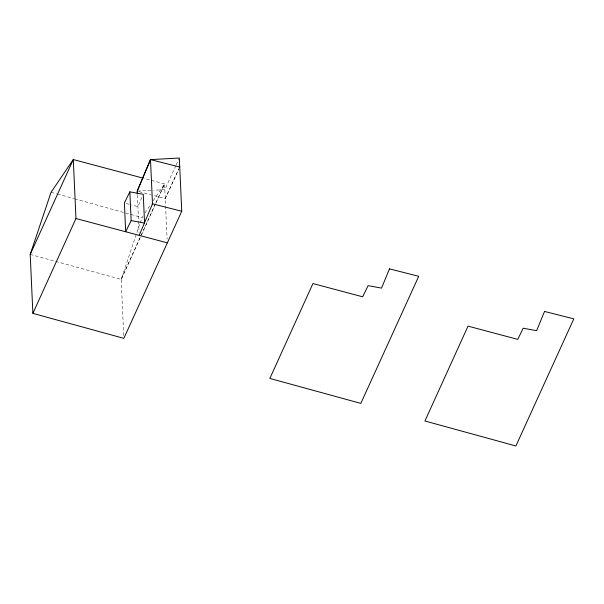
<?xml version="1.0" encoding="UTF-8"?>
<svg xmlns="http://www.w3.org/2000/svg" width="604" height="604" viewBox="0 0 604 604"><rect width="100%" height="100%" fill="white"/><g stroke="black" fill="none" stroke-linecap="round" stroke-linejoin="round"><path stroke-width="0.45" stroke-dasharray="3.02 2.27" d="M123.722 335.545L121.177 279.388L139.886 223.556M140.128 222.838L142.937 216.013M141.819 197.591L137.893 206.606L131.589 204.922M55.674 261.404L121.177 279.388L141.019 235.711M141.404 234.85L155.409 204.024M155.802 203.163L164.582 183.873L143.797 178.331M121.177 279.388L164.582 183.873L167.089 239.093M175.802 165.715L164.847 189.626L153.612 190.237M176.194 164.862L178.935 158.882M165.254 198.61L178.95 168.72L165.254 198.61L151.672 194.994M144.998 212.948L151.181 203.767M153.242 200.702L164.582 183.873M151.015 190.381L137.191 191.136L150.766 194.752M126.183 203.488L130.69 204.688M30.2 254.412L54.76 261.154M51.068 192.253L56.519 193.771M57.425 194.02L73.779 198.573M74.685 198.829L141.902 217.538M137.365 194.896L139.071 232.578"/><path stroke-width="0.91" d="M137.319 193.959L137.191 191.136L150.487 159.607L179.328 158.029L181.744 211.241L123.85 338.353L32.88 313.378L30.2 254.412L51.068 192.253L73.295 159.547L142.891 178.089M179.735 167.014L150.487 159.607L137.191 191.136M150.487 159.607L152.495 203.827L139.199 235.364M30.2 254.412L73.295 159.547L75.968 218.512L32.88 313.378M129.837 191.845L124.379 203.004L125.685 231.762L131.143 220.603L129.837 191.845L143.254 194.314L144.56 223.072L131.143 220.603M152.495 203.827L181.744 211.241M75.968 218.512L167.263 242.838M389.474 268.878L381.532 288.116L368.123 285.647L362.664 296.806L312.947 283.563L269.852 378.429L360.83 403.396L418.723 276.292L389.474 268.878M544.551 311.445L536.616 330.69L523.2 328.221L517.749 339.373L468.032 326.13L424.937 420.996L515.907 445.971L573.8 318.859L544.551 311.445"/></g></svg>
